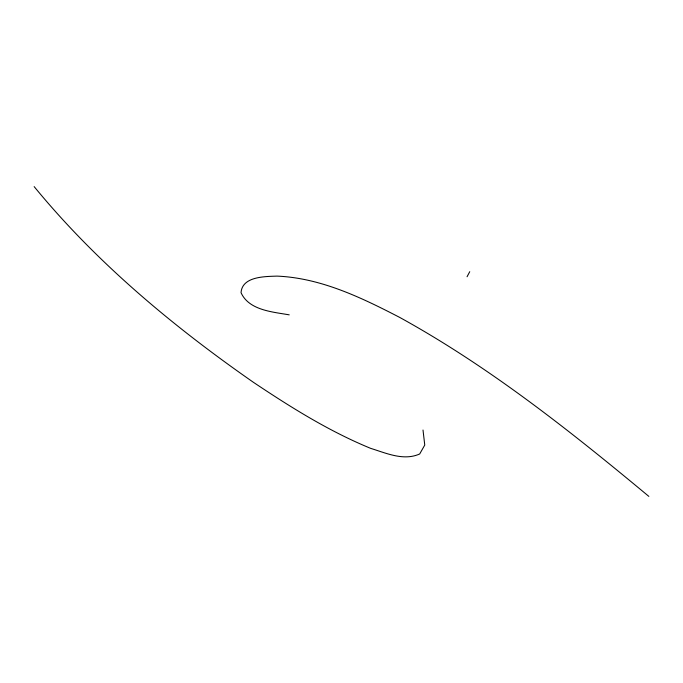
<?xml version="1.0" encoding="UTF-8"?>
<svg xmlns="http://www.w3.org/2000/svg" width="683" height="683" viewBox="0 0 683 683"><rect width="100%" height="100%" fill="white"/><g stroke="black" fill="none" stroke-linecap="round" stroke-linejoin="round"><path stroke-width="1.02" d="M467.052 276.752L469.742 271.689M289.233 314.854C272.517 311.892 248.979 310.338 241.039 292.683C242.166 276.35 264.884 276.538 277.076 276.111C320.89 277.972 361.469 297.617 399.726 317.424C489.54 366.916 570.203 431.05 648.85 496.387M34.15 186.613C96.568 262.75 172.961 326.295 253.521 382.378C290.821 407.307 329.112 431.323 370.749 448.39C386.322 453.179 403.602 461.179 419.686 453.973L424.758 445.06L423.008 430.025"/></g></svg>
